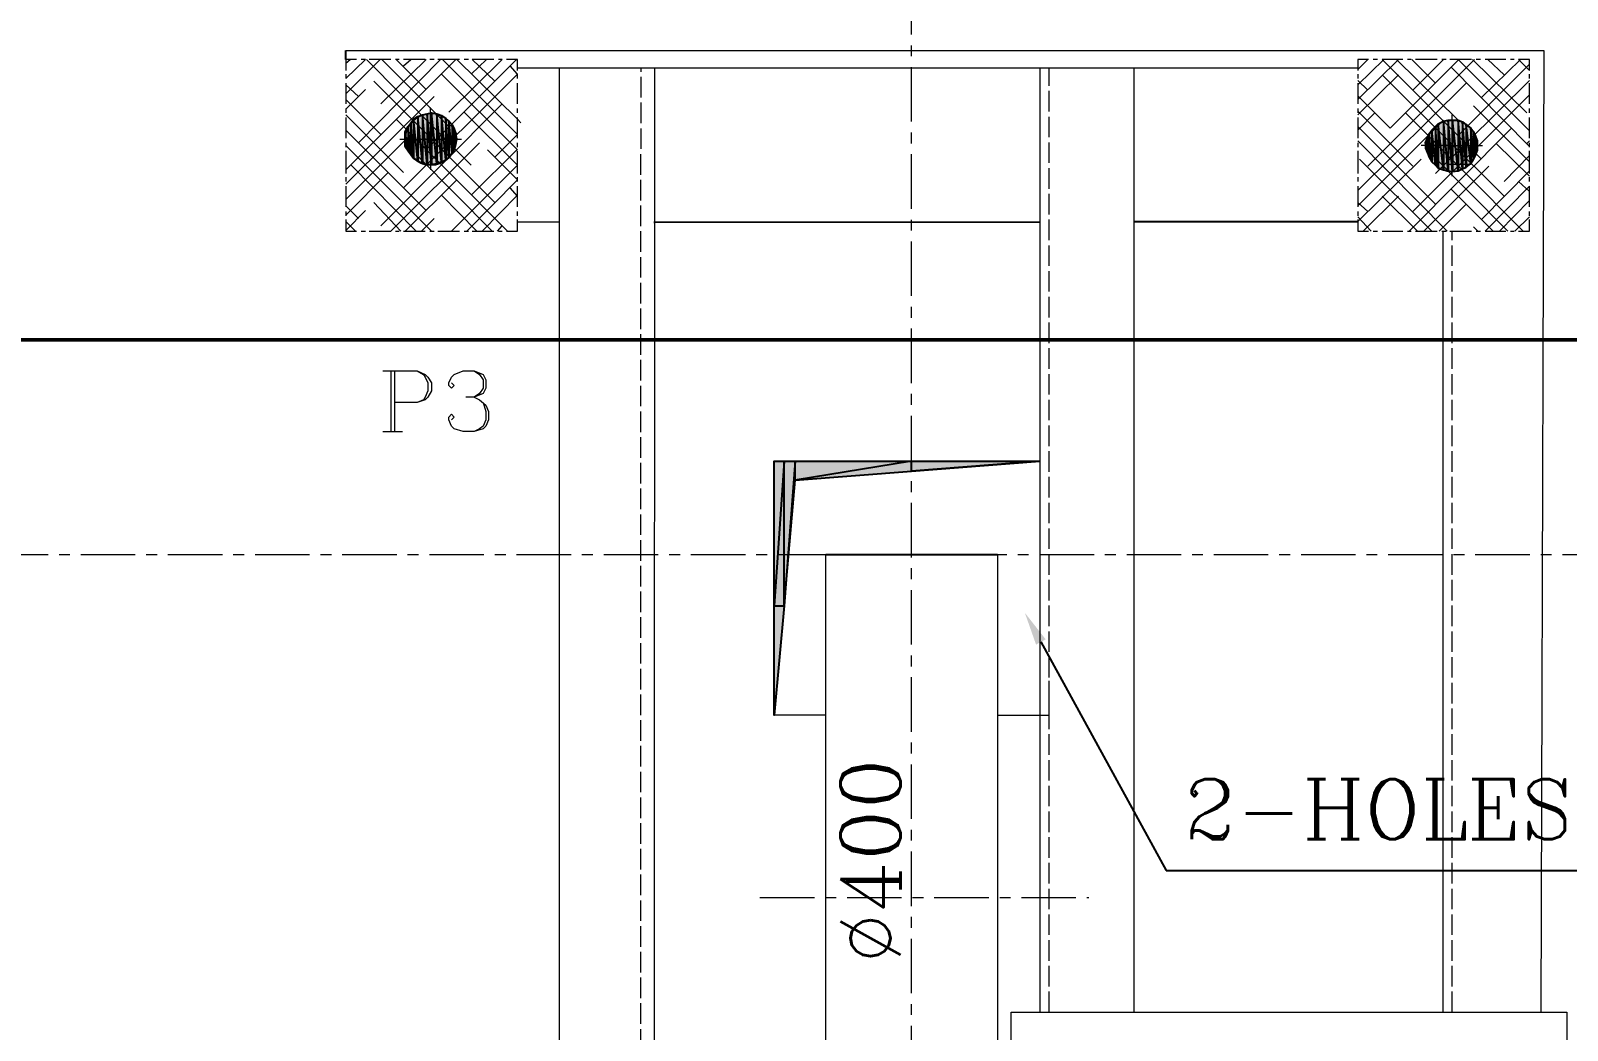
# Model space of a CAD drawing. Header units: millimetres. Extents: x -665 to 1025117, y -27997 to 4210.
# Drawn here: x 18023 to 18919, y -1107 to -524 of the extents above; entities that cross this region are included whole.
import ezdxf
from ezdxf import colors
from ezdxf.entities.mleader import LeaderData, LeaderLine
from ezdxf.math import Vec2, Vec3

# ---------------------------------------------------------------- set-up
doc = ezdxf.new("R2010")
doc.units = ezdxf.units.MM
doc.linetypes.add('$0$ACAD_ISO02W100', pattern=[15, 12, -3])
doc.linetypes.add('$0$CENTER', pattern=[50.8, 31.75, -6.35, 6.35, -6.35])
for name, color, linetype, lineweight in [('$0$CL', 2, '$0$CENTER', 0), ('$0$DL', 8, '$0$ACAD_ISO02W100', 0), ('$0$Wall', 1, 'Continuous', 50)]:
    doc.layers.add(name, color=color, linetype=linetype, lineweight=lineweight)
doc.styles.add('$0$nassar2', font='cent.shx', dxfattribs={"height": 60})
doc.dimstyles.new('$0$Nassar2', dxfattribs={"dimtxt": 35, "dimasz": 25, "dimexe": 1.25, "dimexo": 0.625, "dimtad": 1, "dimtxsty": '$0$nassar2', "dimblk": '$0$_Oblique', "dimcen": 2.5, "dimadec": 0, "dimazin": 0, "dimtfac": 1, "dimtmove": 0, "dimatfit": 3, "dimldrblk": '$0$_Oblique', "dimfxl": 1, "dimarcsym": 0})

# ---------------------------------------------------------------- blocks, each defined once
blk = doc.blocks.new('$0$_Oblique')
at = {"color": 0, "linetype": 'ByBlock', "lineweight": -2}
blk.add_line((-0.5, -0.5), (0.5, 0.5), dxfattribs=at)
blk = doc.blocks.new('*D45')
at = {"color": 0, "lineweight": -2, "transparency": 16777216}
for p, q in [((17201.91, -703.75), (17201.91, -59.38)), ((19871.91, -60.62), (17201.91, -60.62)), ((19871.91, -703.75), (19871.91, -59.38))]:
    blk.add_line(p, q, dxfattribs=at)
at = {"layer": 'Defpoints', "color": 0, "transparency": 16777216}
for p in [(17201.91, -60.62), (17201.91, -704.38), (19871.91, -704.38)]:
    blk.add_point(p, dxfattribs=at)
at = {"color": 0, "lineweight": -2, "transparency": 16777216, "xscale": 25, "yscale": 25, "zscale": 25, "rotation": 180}
blk.add_blockref('$0$_Oblique', (17201.91, -60.62), dxfattribs=at)
at = {"color": 0, "lineweight": -2, "transparency": 16777216, "xscale": 25, "yscale": 25, "zscale": 25}
blk.add_blockref('$0$_Oblique', (19871.91, -60.62), dxfattribs=at)
at = {"color": 0, "transparency": 16777216, "insert": (18536.91, -30), "char_height": 60, "attachment_point": 5, "style": '$0$nassar2'}
blk.add_mtext('M/C ROOM WIDTH  2670', dxfattribs=at)
blk = doc.blocks.new('*D46')
at = {"color": 0, "lineweight": -2, "transparency": 16777216}
for p, q in [((17726.91, -703.75), (17726.91, -194.31)), ((17726.91, -195.56), (19346.91, -195.56)), ((19346.91, -703.75), (19346.91, -194.31))]:
    blk.add_line(p, q, dxfattribs=at)
at = {"layer": 'Defpoints', "color": 0, "transparency": 16777216}
for p in [(19346.91, -195.56), (17726.91, -704.38), (19346.91, -704.38)]:
    blk.add_point(p, dxfattribs=at)
at = {"color": 0, "lineweight": -2, "transparency": 16777216, "xscale": 25, "yscale": 25, "zscale": 25, "rotation": 180}
blk.add_blockref('$0$_Oblique', (17726.91, -195.56), dxfattribs=at)
at = {"color": 0, "lineweight": -2, "transparency": 16777216, "xscale": 25, "yscale": 25, "zscale": 25}
blk.add_blockref('$0$_Oblique', (19346.91, -195.56), dxfattribs=at)
at = {"color": 0, "transparency": 16777216, "insert": (18536.91, -164.94), "char_height": 60, "attachment_point": 5, "style": '$0$nassar2'}
blk.add_mtext('SHAFT WIDTH  1620', dxfattribs=at)

msp = doc.modelspace()

# ---------------------------------------------------------------- hatches: boundary and pattern name
at = {"true_color": 0x000007}
h = msp.add_hatch(color=7, dxfattribs=at)
h.paths.add_polyline_path([(18251.805, -573.094), (18251.805, -601.535), (18249.171, -574.147)])
h.paths.add_polyline_path([(18251.805, -601.535), (18249.171, -574.147), (18249.171, -599.955)])
h = msp.add_hatch(color=7, dxfattribs=at)
h.paths.add_polyline_path([(18254.438, -572.567), (18254.438, -602.061), (18251.805, -573.094)])
h.paths.add_polyline_path([(18254.438, -602.061), (18251.805, -573.094), (18251.805, -601.535)])
h = msp.add_hatch(color=7, dxfattribs=at)
h.paths.add_polyline_path([(18257.072, -572.04), (18257.072, -602.061), (18254.438, -572.567)])
h.paths.add_polyline_path([(18257.072, -602.061), (18254.438, -572.567), (18254.438, -602.061)])
h = msp.add_hatch(color=7, dxfattribs=at)
h.paths.add_polyline_path([(18260.232, -572.567), (18260.232, -601.535), (18257.072, -572.04)])
h.paths.add_polyline_path([(18260.232, -601.535), (18257.072, -572.04), (18257.072, -602.061)])
h = msp.add_hatch(color=7, dxfattribs=at)
h.paths.add_polyline_path([(18262.865, -573.62), (18262.865, -600.481), (18260.232, -572.567)])
h.paths.add_polyline_path([(18262.865, -600.481), (18260.232, -572.567), (18260.232, -601.535)])
h = msp.add_hatch(color=7, dxfattribs=at)
h.paths.add_polyline_path([(18243.378, -579.941), (18243.378, -594.161), (18241.798, -583.101)])
h.paths.add_polyline_path([(18243.378, -594.161), (18241.798, -583.101), (18241.798, -591.528)])
h = msp.add_hatch(color=7, dxfattribs=at)
h.paths.add_polyline_path([(18244.958, -577.834), (18244.958, -596.268), (18243.378, -579.941)])
h.paths.add_polyline_path([(18244.958, -596.268), (18243.378, -579.941), (18243.378, -594.161)])
h = msp.add_hatch(color=7, dxfattribs=at)
h.paths.add_polyline_path([(18246.538, -575.727), (18246.538, -598.375), (18244.958, -577.834)])
h.paths.add_polyline_path([(18246.538, -598.375), (18244.958, -577.834), (18244.958, -596.268)])
h = msp.add_hatch(color=7, dxfattribs=at)
h.paths.add_polyline_path([(18249.171, -574.147), (18249.171, -599.955), (18246.538, -575.727)])
h.paths.add_polyline_path([(18249.171, -599.955), (18246.538, -575.727), (18246.538, -598.375)])
h = msp.add_hatch(color=7, dxfattribs=at)
h.paths.add_polyline_path([(18265.499, -575.2), (18265.499, -599.428), (18262.865, -573.62)])
h.paths.add_polyline_path([(18265.499, -599.428), (18262.865, -573.62), (18262.865, -600.481)])
h = msp.add_hatch(color=7, dxfattribs=at)
h.paths.add_polyline_path([(18267.079, -576.78), (18267.079, -597.848), (18265.499, -575.2)])
h.paths.add_polyline_path([(18267.079, -597.848), (18265.499, -575.2), (18265.499, -599.428)])
h = msp.add_hatch(color=7, dxfattribs=at)
h.paths.add_polyline_path([(18269.185, -578.887), (18269.185, -595.214), (18267.079, -576.78)])
h.paths.add_polyline_path([(18269.185, -595.214), (18267.079, -576.78), (18267.079, -597.848)])
h = msp.add_hatch(color=7, dxfattribs=at)
h.paths.add_polyline_path([(18270.239, -581.521), (18270.239, -592.581), (18269.185, -578.887)])
h.paths.add_polyline_path([(18270.239, -592.581), (18269.185, -578.887), (18269.185, -595.214)])
h = msp.add_hatch(color=7, dxfattribs=at)
h.paths.add_polyline_path([(18271.292, -584.154), (18271.292, -589.948), (18270.239, -581.521)])
h.paths.add_polyline_path([(18271.292, -589.948), (18270.239, -581.521), (18270.239, -592.581)])
h = msp.add_hatch(color=7, dxfattribs=at)
h.paths.add_polyline_path([(18840.116, -582.047), (18840.116, -600.481), (18838.536, -584.154)])
h.paths.add_polyline_path([(18840.116, -600.481), (18838.536, -584.154), (18838.536, -597.848)])
h = msp.add_hatch(color=7, dxfattribs=at)
h.paths.add_polyline_path([(18842.223, -579.941), (18842.223, -602.588), (18840.116, -582.047)])
h.paths.add_polyline_path([(18842.223, -602.588), (18840.116, -582.047), (18840.116, -600.481)])
h = msp.add_hatch(color=7, dxfattribs=at)
h.paths.add_polyline_path([(18843.803, -578.36), (18843.803, -604.168), (18842.223, -579.941)])
h.paths.add_polyline_path([(18843.803, -604.168), (18842.223, -579.941), (18842.223, -602.588)])
h = msp.add_hatch(color=7, dxfattribs=at)
h.paths.add_polyline_path([(18846.963, -576.78), (18846.963, -605.222), (18843.803, -578.36)])
h.paths.add_polyline_path([(18846.963, -605.222), (18843.803, -578.36), (18843.803, -604.168)])
h = msp.add_hatch(color=7, dxfattribs=at)
h.paths.add_polyline_path([(18849.597, -576.254), (18849.597, -605.748), (18846.963, -576.78)])
h.paths.add_polyline_path([(18849.597, -605.748), (18846.963, -576.78), (18846.963, -605.222)])
h = msp.add_hatch(color=7, dxfattribs=at)
h.paths.add_polyline_path([(18852.23, -576.254), (18852.23, -606.275), (18849.597, -576.254)])
h.paths.add_polyline_path([(18852.23, -606.275), (18849.597, -576.254), (18849.597, -605.748)])
h = msp.add_hatch(color=7, dxfattribs=at)
h.paths.add_polyline_path([(18855.39, -576.254), (18855.39, -605.748), (18852.23, -576.254)])
h.paths.add_polyline_path([(18855.39, -605.748), (18852.23, -576.254), (18852.23, -606.275)])
h = msp.add_hatch(color=7, dxfattribs=at)
h.paths.add_polyline_path([(18858.024, -577.307), (18858.024, -604.695), (18855.39, -576.254)])
h.paths.add_polyline_path([(18858.024, -604.695), (18855.39, -576.254), (18855.39, -605.748)])
h = msp.add_hatch(color=7, dxfattribs=at)
h.paths.add_polyline_path([(18860.13, -578.887), (18860.13, -603.642), (18858.024, -577.307)])
h.paths.add_polyline_path([(18860.13, -603.642), (18858.024, -577.307), (18858.024, -604.695)])
h = msp.add_hatch(color=7, dxfattribs=at)
h.paths.add_polyline_path([(18862.764, -580.994), (18862.764, -601.535), (18860.13, -578.887)])
h.paths.add_polyline_path([(18862.764, -601.535), (18860.13, -578.887), (18860.13, -603.642)])
h = msp.add_hatch(color=7, dxfattribs=at)
h.paths.add_polyline_path([(18864.344, -583.101), (18864.344, -598.901), (18862.764, -580.994)])
h.paths.add_polyline_path([(18864.344, -598.901), (18862.764, -580.994), (18862.764, -601.535)])
h = msp.add_hatch(color=7, dxfattribs=at)
h.paths.add_polyline_path([(18241.798, -583.101), (18241.798, -591.528), (18241.798, -585.734)])
h.paths.add_polyline_path([(18241.798, -591.528), (18241.798, -585.734), (18241.798, -588.368)])
for points in [[(18271.819, -587.314), (18271.292, -584.154), (18271.292, -589.948)], [(18866.451, -591.001), (18866.451, -588.368), (18866.451, -594.161)], [(18462.646, -859.399), (18456.853, -923.129), (18456.853, -859.399)]]:
    msp.add_hatch(color=7, dxfattribs=at).paths.add_polyline_path(points)
h = msp.add_hatch(color=7, dxfattribs=at)
h.paths.add_polyline_path([(18837.483, -586.787), (18837.483, -595.214), (18836.429, -589.421)])
h.paths.add_polyline_path([(18837.483, -595.214), (18836.429, -589.421), (18836.429, -592.581)])
h = msp.add_hatch(color=7, dxfattribs=at)
h.paths.add_polyline_path([(18838.536, -584.154), (18838.536, -597.848), (18837.483, -586.787)])
h.paths.add_polyline_path([(18838.536, -597.848), (18837.483, -586.787), (18837.483, -595.214)])
h = msp.add_hatch(color=7, dxfattribs=at)
h.paths.add_polyline_path([(18865.397, -585.734), (18865.397, -596.795), (18864.344, -583.101)])
h.paths.add_polyline_path([(18865.397, -596.795), (18864.344, -583.101), (18864.344, -598.901)])
h = msp.add_hatch(color=7, dxfattribs=at)
h.paths.add_polyline_path([(18866.451, -588.368), (18866.451, -594.161), (18865.397, -585.734)])
h.paths.add_polyline_path([(18866.451, -594.161), (18865.397, -585.734), (18865.397, -596.795)])
h = msp.add_hatch(color=7, dxfattribs=at)
h.paths.add_polyline_path([(18462.646, -859.399), (18462.646, -775.129), (18456.853, -859.399)])
h.paths.add_polyline_path([(18462.646, -775.129), (18456.853, -859.399), (18456.853, -775.129)])
h = msp.add_hatch(color=7, dxfattribs=at)
h.paths.add_polyline_path([(18468.967, -786.189), (18468.967, -775.129), (18462.646, -859.399)])
h.paths.add_polyline_path([(18468.967, -775.129), (18462.646, -859.399), (18462.646, -775.129)])
h = msp.add_hatch(color=7, dxfattribs=at)
h.paths.add_polyline_path([(18536.91, -780.923), (18536.91, -775.129), (18468.967, -786.189)])
h.paths.add_polyline_path([(18536.91, -775.129), (18468.967, -786.189), (18468.967, -775.129)])
h = msp.add_hatch(color=7, dxfattribs=at)
h.paths.add_polyline_path([(18611.699, -775.129), (18536.91, -780.923)])
h.paths.add_polyline_path([(18611.699, -775.129), (18536.91, -780.923), (18536.91, -775.129)])

# ---------------------------------------------------------------- linework, layer by layer
at = {"layer": '$0$CL'}
for p, q in [((18536.91, -2812.325), (18536.91, -405.67)), ((16427.044, -829.378), (19871.91, -829.378)), ((18448.515, -1029.378), (18640.211, -1029.378))]:
    msp.add_line(p, q, dxfattribs=at)
at = {"layer": '$0$DL'}
for p, q in [((18617.053, -1096.228), (18617.053, -545.823)), ((18851.894, -1096.228), (18851.894, -641.036))]:
    msp.add_line(p, q, dxfattribs=at)
msp.add_lwpolyline([(18378.404, -2663.05), (18379.178, -545.717)], dxfattribs=at)
at = {"layer": '$0$Wall'}
msp.add_lwpolyline([(18936.93, -3404.378), (19871.91, -3404.378), (19871.91, -704.378), (17201.91, -704.378), (17201.91, -3404.378), (18036.91, -3404.378)], dxfattribs=at)
for p, q in [((18207.036, -540.966), (18207.036, -535.699)), ((18386.637, -635.77), (18611.66, -635.481)), ((18666.435, -635.41), (18796.928, -635.243)), ((18486.874, -829.378), (18586.945, -829.378))]:
    msp.add_line(p, q)
at = {"color": 7, "linetype": 'Continuous', "lineweight": 20, "true_color": 0x000007}
for points in [[(18207.036, -535.699), (18905.421, -535.699), (18903.54, -1096.228)], [(18207.036, -605.222), (18271.292, -540.966), (18271.292, -540.966)], [(18207.036, -560.98), (18227.05, -540.966), (18227.05, -540.966)], [(18207.036, -552.026), (18218.623, -540.966), (18218.623, -540.966)], [(18207.036, -543.072), (18209.67, -540.966), (18209.67, -540.966)], [(18207.036, -540.966), (18207.036, -547.286), (18207.036, -547.286)], [(18213.356, -540.966), (18207.036, -540.966), (18207.036, -540.966)], [(18214.41, -589.421), (18262.338, -540.966), (18262.338, -540.966)], [(18218.623, -540.966), (18215.99, -540.966), (18215.99, -540.966)], [(18280.246, -602.588), (18219.15, -540.966), (18219.15, -540.966)], [(18233.371, -540.966), (18220.73, -540.966), (18220.73, -540.966)], [(18227.577, -566.773), (18253.911, -540.966), (18253.911, -540.966)], [(18267.079, -579.941), (18228.104, -540.966), (18228.104, -540.966)], [(18238.111, -540.966), (18236.004, -540.966), (18236.004, -540.966)], [(18253.911, -558.346), (18236.531, -540.966), (18236.531, -540.966)], [(18240.744, -544.652), (18244.958, -540.966), (18244.958, -540.966)], [(18253.385, -540.966), (18240.744, -540.966), (18240.744, -540.966)], [(18253.911, -593.634), (18306.58, -540.966), (18306.58, -540.966)], [(18258.652, -540.966), (18256.018, -540.966), (18256.018, -540.966)], [(18273.399, -540.966), (18260.758, -540.966), (18260.758, -540.966)], [(18307.107, -584.681), (18263.392, -540.966), (18263.392, -540.966)], [(18267.079, -571.513), (18298.153, -540.966), (18298.153, -540.966)], [(18307.107, -575.727), (18271.819, -540.966), (18271.819, -540.966)], [(18278.666, -540.966), (18276.032, -540.966), (18276.032, -540.966)], [(18280.246, -549.393), (18289.2, -540.966), (18289.2, -540.966)], [(18293.94, -553.606), (18280.773, -540.966), (18280.773, -540.966)], [(18293.413, -540.966), (18280.773, -540.966), (18280.773, -540.966)], [(18298.153, -540.966), (18296.047, -540.966), (18296.047, -540.966)], [(18307.107, -540.966), (18300.787, -540.966), (18300.787, -540.966)], [(18307.107, -549.393), (18302.894, -544.652), (18302.894, -544.652)], [(18307.107, -547.286), (18307.107, -540.966), (18307.107, -540.966)], [(18307.107, -545.706), (18796.928, -545.706), (18796.928, -545.706)], [(18796.928, -564.14), (18820.629, -540.966), (18820.629, -540.966)], [(18796.928, -555.713), (18812.202, -540.966), (18812.202, -540.966)], [(18796.928, -546.759), (18802.721, -540.966), (18802.721, -540.966)], [(18803.248, -540.966), (18796.928, -540.966), (18796.928, -540.966)], [(18796.928, -540.966), (18796.928, -547.286), (18796.928, -547.286)], [(18802.721, -603.115), (18864.871, -540.966), (18864.871, -540.966)], [(18808.515, -540.966), (18805.881, -540.966), (18805.881, -540.966)], [(18869.084, -598.901), (18811.148, -540.966), (18811.148, -540.966)], [(18823.262, -540.966), (18811.148, -540.966), (18811.148, -540.966)], [(18815.888, -580.994), (18855.917, -540.966), (18855.917, -540.966)], [(18855.39, -576.254), (18819.575, -540.966), (18819.575, -540.966)], [(18828.002, -540.966), (18825.896, -540.966), (18825.896, -540.966)], [(18842.223, -554.659), (18828.529, -540.966), (18828.529, -540.966)], [(18829.056, -558.873), (18846.963, -540.966), (18846.963, -540.966)], [(18843.276, -540.966), (18830.636, -540.966), (18830.636, -540.966)], [(18848.543, -540.966), (18845.91, -540.966), (18845.91, -540.966)], [(18863.29, -540.966), (18850.65, -540.966), (18850.65, -540.966)], [(18896.999, -591.528), (18851.177, -545.179), (18851.177, -545.179)], [(18896.999, -582.574), (18855.39, -540.966), (18855.39, -540.966)], [(18855.39, -585.207), (18896.999, -543.599), (18896.999, -543.599)], [(18895.418, -572.04), (18863.817, -540.966), (18863.817, -540.966)], [(18868.557, -540.966), (18865.924, -540.966), (18865.924, -540.966)], [(18869.084, -563.086), (18891.732, -540.966), (18891.732, -540.966)], [(18883.305, -540.966), (18871.191, -540.966), (18871.191, -540.966)], [(18882.251, -549.919), (18872.771, -540.966), (18872.771, -540.966)], [(18888.045, -540.966), (18885.938, -540.966), (18885.938, -540.966)], [(18896.999, -547.286), (18890.678, -540.966), (18890.678, -540.966)], [(18896.999, -540.966), (18890.678, -540.966), (18890.678, -540.966)], [(18896.999, -547.286), (18896.999, -540.966), (18896.999, -540.966)], [(18207.036, -549.393), (18207.036, -552.026), (18207.036, -552.026)], [(18207.036, -554.659), (18207.036, -566.773), (18207.036, -566.773)], [(18293.94, -624.182), (18223.364, -553.606), (18223.364, -553.606)], [(18240.744, -615.755), (18307.107, -549.393), (18307.107, -549.393)], [(18307.107, -593.634), (18262.865, -549.393), (18262.865, -549.393)], [(18307.107, -552.026), (18307.107, -549.393), (18307.107, -549.393)], [(18307.107, -566.773), (18307.107, -554.659), (18307.107, -554.659)], [(18796.928, -549.393), (18796.928, -552.026), (18796.928, -552.026)], [(18796.928, -573.094), (18820.629, -549.919), (18820.629, -549.919)], [(18802.721, -558.873), (18796.928, -553.079), (18796.928, -553.079)], [(18796.928, -617.335), (18860.13, -554.659), (18860.13, -554.659)], [(18796.928, -554.659), (18796.928, -566.773), (18796.928, -566.773)], [(18882.251, -620.496), (18811.148, -549.919), (18811.148, -549.919)], [(18842.223, -607.328), (18896.999, -553.079), (18896.999, -553.079)], [(18896.999, -552.026), (18896.999, -549.393), (18896.999, -549.393)], [(18896.999, -566.773), (18896.999, -554.659), (18896.999, -554.659)], [(18214.41, -562.56), (18207.036, -555.713), (18207.036, -555.713)], [(18207.036, -569.933), (18218.623, -558.346), (18218.623, -558.346)], [(18207.036, -613.649), (18258.652, -562.56), (18258.652, -562.56)], [(18227.577, -584.681), (18207.036, -564.14), (18207.036, -564.14)], [(18815.888, -580.994), (18796.928, -562.033), (18796.928, -562.033)], [(18829.056, -629.449), (18896.999, -561.506), (18896.999, -561.506)], [(18207.036, -569.407), (18207.036, -572.04), (18207.036, -572.04)], [(18240.744, -606.802), (18207.036, -573.094), (18207.036, -573.094)], [(18227.577, -637.876), (18298.153, -566.773), (18298.153, -566.773)], [(18238.637, -587.314), (18256.545, -587.314), (18256.545, -568.88)], [(18307.107, -602.588), (18276.032, -571.513), (18276.032, -571.513)], [(18307.107, -572.04), (18307.107, -569.407), (18307.107, -569.407)], [(18796.928, -569.407), (18796.928, -572.04), (18796.928, -572.04)], [(18829.056, -603.115), (18796.928, -570.987), (18796.928, -570.987)], [(18796.928, -582.047), (18806.935, -572.04), (18806.935, -572.04)], [(18893.312, -641.036), (18824.842, -572.04), (18824.842, -572.04)], [(18851.703, -573.094), (18851.703, -591.001), (18851.703, -608.908)], [(18896.999, -600.481), (18864.344, -567.827), (18864.344, -567.827)], [(18896.999, -572.04), (18896.999, -569.407), (18896.999, -569.407)], [(18207.036, -574.674), (18207.036, -586.787), (18207.036, -586.787)], [(18253.911, -628.923), (18207.036, -582.047), (18207.036, -582.047)], [(18301.313, -641.036), (18236.531, -575.727), (18236.531, -575.727)], [(18307.107, -586.787), (18307.107, -574.674), (18307.107, -574.674)], [(18307.107, -575.727), (18309.214, -577.834), (18309.214, -577.834)], [(18796.928, -574.674), (18796.928, -586.787), (18796.928, -586.787)], [(18796.928, -626.289), (18846.963, -576.254), (18846.963, -576.254)], [(18842.223, -625.236), (18796.928, -579.941), (18796.928, -579.941)], [(18826.949, -641.036), (18886.465, -580.994), (18886.465, -580.994)], [(18896.999, -586.787), (18896.999, -574.674), (18896.999, -574.674)], [(18207.036, -622.602), (18244.958, -584.681), (18244.958, -584.681)], [(18207.036, -589.421), (18207.036, -592.054), (18207.036, -592.054)], [(18257.072, -641.036), (18207.036, -591.001), (18207.036, -591.001)], [(18233.371, -641.036), (18284.986, -589.421), (18284.986, -589.421)], [(18256.545, -587.314), (18274.452, -587.314), (18274.452, -587.314)], [(18256.545, -587.314), (18256.545, -605.222), (18256.545, -605.222)], [(18293.94, -597.848), (18307.107, -584.681), (18307.107, -584.681)], [(18307.107, -592.054), (18307.107, -589.421), (18307.107, -589.421)], [(18849.07, -641.036), (18796.928, -588.368), (18796.928, -588.368)], [(18796.928, -589.421), (18796.928, -592.054), (18796.928, -592.054)], [(18851.703, -591.001), (18833.796, -591.001), (18833.796, -591.001)], [(18862.764, -588.894), (18862.764, -602.061), (18849.597, -602.061)], [(18851.703, -591.001), (18869.611, -591.001), (18869.611, -591.001)], [(18896.999, -608.908), (18877.511, -589.948), (18877.511, -589.948)], [(18895.418, -589.948), (18896.999, -588.368), (18896.999, -588.368)], [(18896.999, -592.054), (18896.999, -589.421), (18896.999, -589.421)], [(18207.036, -594.161), (18207.036, -607.328), (18207.036, -607.328)], [(18292.36, -641.036), (18249.698, -597.848), (18249.698, -597.848)], [(18280.246, -619.969), (18307.107, -593.108), (18307.107, -593.108)], [(18307.107, -611.015), (18289.726, -593.634), (18289.726, -593.634)], [(18307.107, -607.328), (18307.107, -594.161), (18307.107, -594.161)], [(18796.928, -594.161), (18796.928, -607.328), (18796.928, -607.328)], [(18796.928, -635.243), (18833.796, -598.901), (18833.796, -598.901)], [(18840.116, -641.036), (18797.981, -598.901), (18797.981, -598.901)], [(18884.358, -641.036), (18838.009, -594.161), (18838.009, -594.161)], [(18882.251, -612.069), (18896.999, -596.795), (18896.999, -596.795)], [(18896.999, -607.328), (18896.999, -594.161), (18896.999, -594.161)], [(18207.036, -631.556), (18231.791, -606.802), (18231.791, -606.802)], [(18248.118, -641.036), (18210.196, -602.588), (18210.196, -602.588)], [(18268.659, -641.036), (18307.107, -602.588), (18307.107, -602.588)], [(18835.376, -641.036), (18873.298, -603.115), (18873.298, -603.115)], [(18869.084, -634.189), (18896.999, -605.748), (18896.999, -605.748)], [(18207.036, -609.435), (18207.036, -612.069), (18207.036, -612.069)], [(18207.036, -614.702), (18207.036, -626.816), (18207.036, -626.816)], [(18241.798, -641.036), (18271.819, -611.015), (18271.819, -611.015)], [(18277.612, -641.036), (18307.107, -611.015), (18307.107, -611.015)], [(18307.107, -620.496), (18302.894, -615.755), (18302.894, -615.755)], [(18307.107, -612.069), (18307.107, -609.435), (18307.107, -609.435)], [(18307.107, -626.816), (18307.107, -614.702), (18307.107, -614.702)], [(18796.928, -609.435), (18796.928, -612.069), (18796.928, -612.069)], [(18796.928, -614.702), (18796.928, -626.816), (18796.928, -626.816)], [(18875.931, -641.036), (18851.177, -616.282), (18851.177, -616.282)], [(18871.191, -641.036), (18896.999, -614.702), (18896.999, -614.702)], [(18896.999, -617.862), (18890.678, -612.069), (18890.678, -612.069)], [(18896.999, -612.069), (18896.999, -609.435), (18896.999, -609.435)], [(18896.999, -626.816), (18896.999, -614.702), (18896.999, -614.702)], [(18214.41, -633.663), (18207.036, -626.289), (18207.036, -626.289)], [(18239.164, -641.036), (18223.364, -624.182), (18223.364, -624.182)], [(18283.406, -641.036), (18262.865, -619.969), (18262.865, -619.969)], [(18286.566, -641.036), (18307.107, -619.969), (18307.107, -619.969)], [(18802.721, -629.449), (18796.928, -624.182), (18796.928, -624.182)], [(18800.088, -641.036), (18820.629, -620.496), (18820.629, -620.496)], [(18831.689, -641.036), (18811.148, -620.496), (18811.148, -620.496)], [(18844.33, -641.036), (18860.13, -625.236), (18860.13, -625.236)], [(18879.618, -641.036), (18896.999, -623.129), (18896.999, -623.129)], [(18207.036, -640.51), (18218.623, -628.923), (18218.623, -628.923)], [(18207.036, -629.449), (18207.036, -632.083), (18207.036, -632.083)], [(18207.036, -634.189), (18207.036, -641.036), (18207.036, -641.036)], [(18212.83, -641.036), (18207.036, -635.243), (18207.036, -635.243)], [(18251.278, -641.036), (18258.652, -633.663), (18258.652, -633.663)], [(18307.107, -632.083), (18307.107, -629.449), (18307.107, -629.449)], [(18307.107, -641.036), (18307.107, -634.189), (18307.107, -634.189)], [(18796.928, -629.449), (18796.928, -632.083), (18796.928, -632.083)], [(18804.828, -641.036), (18796.928, -632.609), (18796.928, -632.609)], [(18796.928, -634.189), (18796.928, -641.036), (18796.928, -641.036)], [(18888.572, -641.036), (18896.999, -632.609), (18896.999, -632.609)], [(18896.999, -632.083), (18896.999, -629.449), (18896.999, -629.449)], [(18896.999, -641.036), (18896.999, -634.189), (18896.999, -634.189)], [(18207.036, -641.036), (18213.356, -641.036), (18213.356, -641.036)], [(18215.99, -641.036), (18218.623, -641.036), (18218.623, -641.036)], [(18220.73, -641.036), (18233.371, -641.036), (18233.371, -641.036)], [(18236.004, -641.036), (18238.111, -641.036), (18238.111, -641.036)], [(18240.744, -641.036), (18253.385, -641.036), (18253.385, -641.036)], [(18256.018, -641.036), (18258.652, -641.036), (18258.652, -641.036)], [(18260.758, -641.036), (18273.399, -641.036), (18273.399, -641.036)], [(18276.032, -641.036), (18278.666, -641.036), (18278.666, -641.036)], [(18280.773, -641.036), (18293.413, -641.036), (18293.413, -641.036)], [(18295.52, -641.036), (18298.153, -637.876), (18298.153, -637.876)], [(18296.047, -641.036), (18298.153, -641.036), (18298.153, -641.036)], [(18300.787, -641.036), (18307.107, -641.036), (18307.107, -641.036)], [(18796.928, -641.036), (18803.248, -641.036), (18803.248, -641.036)], [(18805.881, -641.036), (18808.515, -641.036), (18808.515, -641.036)], [(18811.148, -641.036), (18823.262, -641.036), (18823.262, -641.036)], [(18825.896, -641.036), (18828.002, -641.036), (18828.002, -641.036)], [(18830.636, -641.036), (18843.276, -641.036), (18843.276, -641.036)], [(18845.91, -641.036), (18848.543, -641.036), (18848.543, -641.036)], [(18850.65, -641.036), (18863.29, -641.036), (18863.29, -641.036)], [(18866.977, -641.036), (18864.344, -638.403), (18864.344, -638.403)], [(18865.924, -641.036), (18868.557, -641.036), (18868.557, -641.036)], [(18871.191, -641.036), (18883.305, -641.036), (18883.305, -641.036)], [(18885.938, -641.036), (18888.045, -641.036), (18888.045, -641.036)], [(18890.678, -641.036), (18896.999, -641.036), (18896.999, -641.036)], [(18228.651, -722.44), (18248.665, -722.44), (18253.405, -724.547), (18254.985, -726.127), (18257.092, -729.287), (18257.092, -734.028), (18254.985, -737.714), (18253.405, -739.294), (18248.665, -740.874), (18235.498, -740.874)], [(18233.391, -722.44), (18233.391, -757.729), (18233.391, -757.729)], [(18235.498, -722.44), (18235.498, -757.729), (18235.498, -757.729)], [(18248.665, -722.44), (18252.352, -724.547), (18253.405, -726.127), (18254.985, -729.287), (18254.985, -734.028), (18253.405, -737.714), (18252.352, -739.294), (18248.665, -740.874)], [(18268.679, -729.287), (18270.259, -730.867), (18268.679, -732.447), (18267.099, -730.867), (18267.099, -729.287), (18268.679, -726.127), (18270.259, -724.547), (18275.526, -722.44), (18281.846, -722.44), (18287.113, -724.547), (18288.693, -727.707), (18288.693, -732.447), (18287.113, -735.608), (18281.846, -737.714), (18277.106, -737.714)], [(18281.846, -722.44), (18285.007, -724.547), (18287.113, -727.707), (18287.113, -732.447), (18285.007, -735.608), (18281.846, -737.714), (18285.007, -739.294), (18288.693, -742.455), (18290.273, -746.141), (18290.273, -750.882), (18288.693, -754.568), (18287.113, -756.148), (18281.846, -757.729), (18275.526, -757.729), (18270.259, -756.148), (18268.679, -754.568), (18267.099, -750.882), (18267.099, -749.302), (18268.679, -747.721), (18270.259, -749.302), (18268.679, -750.882)], [(18287.113, -740.874), (18288.693, -746.141), (18288.693, -750.882), (18287.113, -754.568), (18285.007, -756.148), (18281.846, -757.729)], [(18228.651, -757.729), (18240.238, -757.729), (18240.238, -757.729)], [(18486.874, -923.129), (18456.853, -923.129), (18456.853, -775.129)], [(18468.967, -786.189), (18456.853, -923.129), (18456.853, -923.129)], [(18486.874, -1229.378), (18486.874, -829.378), (18486.874, -829.378)], [(18586.945, -829.378), (18486.874, -829.378), (18486.874, -829.378)], [(18586.945, -829.378), (18586.945, -1229.378), (18586.945, -1229.378)], [(18586.945, -923.129), (18616.966, -923.129), (18616.966, -903.129)], [(18594.845, -1096.228), (18918.759, -1096.228), (18918.759, -1096.228)], [(18594.845, -1175.232), (18594.845, -1096.228), (18594.845, -1096.228)], [(18918.759, -1096.228), (18918.759, -1175.232), (18918.759, -1175.232)]]:
    msp.add_lwpolyline(points, dxfattribs=at)
at = {"color": 7, "linetype": 'Continuous', "lineweight": 20}
for points in [[(18331.528, -2663.05), (18331.703, -545.717)], [(18387.114, -545.717), (18386.344, -2663.05)], [(18611.726, -1096.228), (18611.726, -545.821)], [(18666.497, -545.844), (18666.481, -1096.228)], [(18331.861, -635.77), (18307.107, -635.77)], [(18846.636, -1096.228), (18846.667, -641.036)]]:
    msp.add_lwpolyline(points, dxfattribs=at)
at = {"color": 7, "linetype": 'Continuous', "lineweight": 20, "true_color": 0x000007}
msp.add_lwpolyline([(18882.251, -540.966), (18882.251, -540.966)], close=True, dxfattribs=at)
at = {"color": 7, "linetype": 'Continuous', "lineweight": -2, "true_color": 0x000007}
for points in [[(18251.805, -573.094), (18251.805, -601.535), (18249.171, -574.147)], [(18254.438, -572.567), (18254.438, -602.061), (18251.805, -573.094)], [(18254.438, -602.061), (18251.805, -573.094), (18251.805, -601.535)], [(18257.072, -572.04), (18257.072, -602.061), (18254.438, -572.567)], [(18257.072, -602.061), (18254.438, -572.567), (18254.438, -602.061)], [(18260.232, -572.567), (18260.232, -601.535), (18257.072, -572.04)], [(18260.232, -601.535), (18257.072, -572.04), (18257.072, -602.061)], [(18262.865, -573.62), (18262.865, -600.481), (18260.232, -572.567)], [(18262.865, -600.481), (18260.232, -572.567), (18260.232, -601.535)], [(18243.378, -579.941), (18243.378, -594.161), (18241.798, -583.101)], [(18244.958, -577.834), (18244.958, -596.268), (18243.378, -579.941)], [(18244.958, -596.268), (18243.378, -579.941), (18243.378, -594.161)], [(18246.538, -575.727), (18246.538, -598.375), (18244.958, -577.834)], [(18246.538, -598.375), (18244.958, -577.834), (18244.958, -596.268)], [(18249.171, -574.147), (18249.171, -599.955), (18246.538, -575.727)], [(18249.171, -599.955), (18246.538, -575.727), (18246.538, -598.375)], [(18251.805, -601.535), (18249.171, -574.147), (18249.171, -599.955)], [(18265.499, -575.2), (18265.499, -599.428), (18262.865, -573.62)], [(18265.499, -599.428), (18262.865, -573.62), (18262.865, -600.481)], [(18267.079, -576.78), (18267.079, -597.848), (18265.499, -575.2)], [(18267.079, -597.848), (18265.499, -575.2), (18265.499, -599.428)], [(18269.185, -578.887), (18269.185, -595.214), (18267.079, -576.78)], [(18269.185, -595.214), (18267.079, -576.78), (18267.079, -597.848)], [(18270.239, -581.521), (18270.239, -592.581), (18269.185, -578.887)], [(18270.239, -592.581), (18269.185, -578.887), (18269.185, -595.214)], [(18271.292, -584.154), (18271.292, -589.948), (18270.239, -581.521)], [(18271.292, -589.948), (18270.239, -581.521), (18270.239, -592.581)], [(18840.116, -582.047), (18840.116, -600.481), (18838.536, -584.154)], [(18842.223, -579.941), (18842.223, -602.588), (18840.116, -582.047)], [(18842.223, -602.588), (18840.116, -582.047), (18840.116, -600.481)], [(18843.803, -578.36), (18843.803, -604.168), (18842.223, -579.941)], [(18843.803, -604.168), (18842.223, -579.941), (18842.223, -602.588)], [(18846.963, -576.78), (18846.963, -605.222), (18843.803, -578.36)], [(18846.963, -605.222), (18843.803, -578.36), (18843.803, -604.168)], [(18849.597, -576.254), (18849.597, -605.748), (18846.963, -576.78)], [(18849.597, -605.748), (18846.963, -576.78), (18846.963, -605.222)], [(18852.23, -576.254), (18852.23, -606.275), (18849.597, -576.254)], [(18852.23, -606.275), (18849.597, -576.254), (18849.597, -605.748)], [(18855.39, -576.254), (18855.39, -605.748), (18852.23, -576.254)], [(18855.39, -605.748), (18852.23, -576.254), (18852.23, -606.275)], [(18858.024, -577.307), (18858.024, -604.695), (18855.39, -576.254)], [(18858.024, -604.695), (18855.39, -576.254), (18855.39, -605.748)], [(18860.13, -578.887), (18860.13, -603.642), (18858.024, -577.307)], [(18860.13, -603.642), (18858.024, -577.307), (18858.024, -604.695)], [(18862.764, -580.994), (18862.764, -601.535), (18860.13, -578.887)], [(18862.764, -601.535), (18860.13, -578.887), (18860.13, -603.642)], [(18864.344, -583.101), (18864.344, -598.901), (18862.764, -580.994)], [(18864.344, -598.901), (18862.764, -580.994), (18862.764, -601.535)], [(18243.378, -594.161), (18241.798, -583.101), (18241.798, -591.528)], [(18241.798, -583.101), (18241.798, -591.528), (18241.798, -585.734)], [(18241.798, -591.528), (18241.798, -585.734), (18241.798, -588.368)], [(18271.819, -587.314), (18271.292, -584.154), (18271.292, -589.948)], [(18837.483, -586.787), (18837.483, -595.214), (18836.429, -589.421)], [(18837.483, -595.214), (18836.429, -589.421), (18836.429, -592.581)], [(18838.536, -584.154), (18838.536, -597.848), (18837.483, -586.787)], [(18838.536, -597.848), (18837.483, -586.787), (18837.483, -595.214)], [(18840.116, -600.481), (18838.536, -584.154), (18838.536, -597.848)], [(18865.397, -585.734), (18865.397, -596.795), (18864.344, -583.101)], [(18865.397, -596.795), (18864.344, -583.101), (18864.344, -598.901)], [(18866.451, -588.368), (18866.451, -594.161), (18865.397, -585.734)], [(18866.451, -594.161), (18865.397, -585.734), (18865.397, -596.795)], [(18866.451, -591.001), (18866.451, -588.368), (18866.451, -594.161)], [(18462.646, -859.399), (18462.646, -775.129), (18456.853, -859.399)], [(18462.646, -775.129), (18456.853, -859.399), (18456.853, -775.129)], [(18468.967, -786.189), (18468.967, -775.129), (18462.646, -859.399)], [(18468.967, -775.129), (18462.646, -859.399), (18462.646, -775.129)], [(18536.91, -780.923), (18536.91, -775.129), (18468.967, -786.189)], [(18536.91, -775.129), (18468.967, -786.189), (18468.967, -775.129)], [(18611.699, -775.129), (18611.699, -775.129), (18536.91, -780.923)], [(18611.699, -775.129), (18536.91, -780.923), (18536.91, -775.129)], [(18462.646, -859.399), (18456.853, -923.129), (18456.853, -859.399)]]:
    msp.add_lwpolyline(points, close=True, dxfattribs=at)
msp.add_lwpolyline([(18846.683, -704.378), (18666.495, -704.378)])
at = {"color": 7, "linetype": 'Continuous', "lineweight": 20, "true_color": 0x000007}
for points in [[(18256.545, -572.567), (18264.972, -572.567), (18271.819, -578.887), (18271.819, -587.314), (18271.819, -587.314), (18271.819, -595.741), (18264.972, -602.588), (18256.545, -602.588), (18256.545, -602.588), (18248.645, -602.588), (18241.798, -595.741), (18241.798, -587.314), (18241.798, -587.314), (18241.798, -578.887), (18248.645, -572.567), (18256.545, -572.567)], [(18851.703, -576.254), (18860.13, -576.254), (18866.977, -582.574), (18866.977, -591.001), (18866.977, -591.001), (18866.977, -599.428), (18860.13, -606.275), (18851.703, -606.275), (18851.703, -606.275), (18843.803, -606.275), (18836.956, -599.428), (18836.956, -591.001), (18836.956, -591.001), (18836.956, -582.574), (18843.803, -576.254), (18851.703, -576.254)]]:
    msp.add_open_spline(points, degree=3, knots=[0, 0, 0, 0, 0.0625, 0.0625, 0.0625, 0.062501, 0.125, 0.125, 0.125, 0.125001, 0.1875, 0.1875, 0.1875, 0.187501, 1, 1, 1, 1], dxfattribs=at)

# ---------------------------------------------------------------- texts
at = {"insert": (18495.42, -1068.135), "char_height": 35, "attachment_point": 1, "rotation": 90}
msp.add_mtext_dynamic_manual_height_columns('{\\Fcomplex9|c0;%%C400}', width=659.17336, gutter_width=1, heights=[0], dxfattribs=at)
at = {"insert": (18695.702, -960.397), "char_height": 35, "attachment_point": 1}
msp.add_mtext_dynamic_manual_height_columns('{\\Fcomplex9|c0;2-HOLES 160X160}', width=659.17336, gutter_width=1, heights=[0], dxfattribs=at)

# ---------------------------------------------------------------- dimensions: what is measured, and where the dimension line sits
for base, p1, p2, text, picture, middle in [((17201.91, -60.625), (19871.91, -704.378), (17201.91, -704.378), 'M/C ROOM WIDTH  <>', '*D45', (18536.91, -60.625)), ((19346.91, -195.56), (17726.91, -704.378), (19346.91, -704.378), 'SHAFT WIDTH  <>', '*D46', (18536.91, -195.56))]:
    dim = msp.add_linear_dim(base=base, p1=p1, p2=p2, text=text, dimstyle='$0$Nassar2')
    dim.commit()
    dim.dimension.update_dxf_attribs({"geometry": picture, "text_midpoint": middle, "dimtype": 160})

# ---------------------------------------------------------------- leaders
ml = msp.add_multileader_mtext('Standard')
ml.set_content('', color=256, style='$0$nassar2')
ml.set_leader_properties()
ml.build(insert=Vec2(0, 0))
ml.multileader.update_dxf_attribs({"text_left_attachment_type": 6, "text_right_attachment_type": 6, "arrow_head_size": 19.409})
ctx = ml.context
ctx.base_point, ctx.char_height, ctx.arrow_head_size, ctx.landing_gap_size, ctx.plane_origin = Vec3(19193.564, -1013.61), 60, 19.409, 0.09, Vec3(18714.737, -1480.155)
ctx.left_attachment, ctx.right_attachment = 6, 6
notes = []
notes.append((ctx, [(1, (1, 1, 0), (18685.293, -1013.61), (1, 0), 508.271, [(0, [(18602.885, -863.414)], 0, [])])]))
ctx.mtext.insert, ctx.mtext.flow_direction = Vec3(19193.654, -953.61), 5
for ctx, leaders in notes:
    for number, flags, end, landing, length, lines in leaders:
        leader = LeaderData()
        leader.index, (leader.has_last_leader_line, leader.has_dogleg_vector, leader.attachment_direction) = number, flags
        leader.last_leader_point, leader.dogleg_vector, leader.dogleg_length = Vec3(end), Vec3(landing), length
        for number, points, colour, breaks in lines:
            line = LeaderLine()
            line.index, line.vertices, line.color, line.breaks = number, Vec3.list(points), colors.encode_raw_color(colour), breaks
            leader.lines.append(line)
        ctx.leaders.append(leader)

doc.saveas('drawing.dxf')
